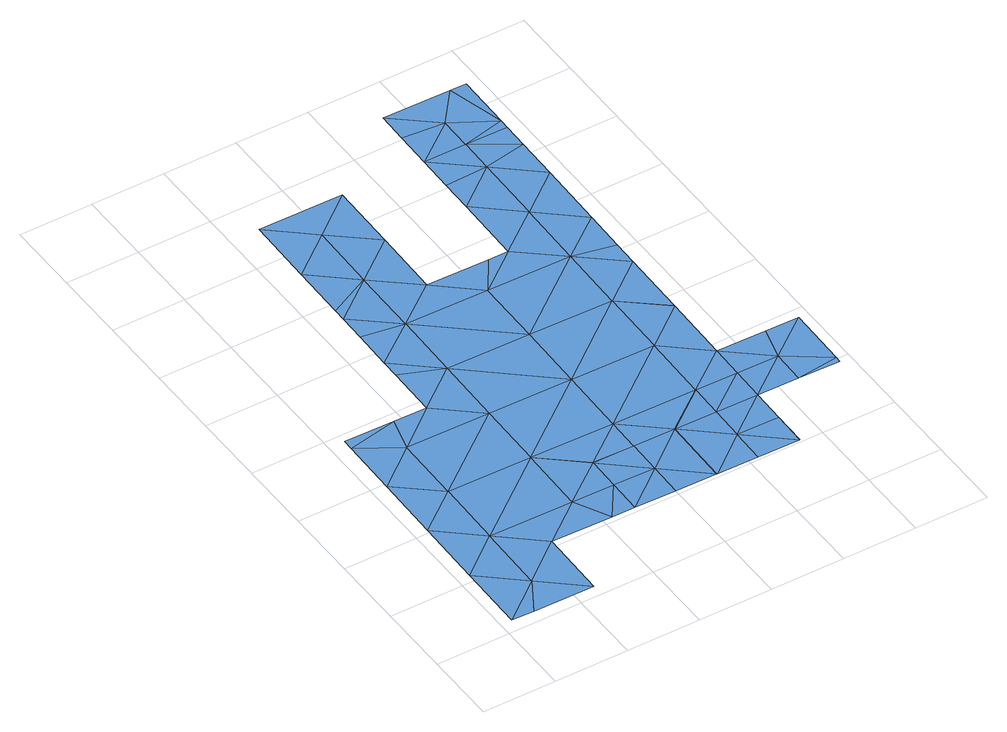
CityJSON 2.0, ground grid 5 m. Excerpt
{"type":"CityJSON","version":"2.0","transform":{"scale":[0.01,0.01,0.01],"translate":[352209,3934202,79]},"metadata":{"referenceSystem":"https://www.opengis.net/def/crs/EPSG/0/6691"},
"CityObjects":{
"waterbody1":{"type":"WaterBody","attributes":{"name":"4","class":"1140","function":"1","WaterBodyRiverFloodingRiskAttribute.description":"2","WaterBodyRiverFloodingRiskAttribute.rankOrg":"1","WaterBodyRiverFloodingRiskAttribute.adminType":"2","WaterBodyRiverFloodingRiskAttribute.scale":"L1"},"geometry":[{"type":"MultiSurface","lod":"1","boundaries":[[[0,1,2]],[[3,1,0]],[[3,4,1]],[[4,5,1]],[[6,7,8]],[[9,10,11]],[[10,12,11]],[[12,13,14]],[[15,16,8]],[[17,6,8]],[[18,19,17]],[[20,18,21]],[[22,13,12]],[[10,22,12]],[[23,22,10]],[[24,25,26]],[[25,27,26]],[[10,9,28]],[[29,10,28]],[[30,31,32]],[[33,20,34]],[[5,33,1]],[[35,36,37]],[[38,6,17]],[[39,40,37]],[[2,1,33]],[[2,33,34]],[[41,42,43]],[[21,42,20]],[[20,42,41]],[[18,20,33]],[[19,38,17]],[[18,39,19]],[[41,34,20]],[[39,18,40]],[[33,40,18]],[[40,33,5]],[[40,5,35]],[[37,40,35]],[[12,44,11]],[[44,12,45]],[[14,45,12]],[[14,16,45]],[[16,14,8]],[[14,17,8]],[[13,17,14]],[[13,18,17]],[[13,21,18]],[[46,47,48]],[[46,24,47]],[[46,25,24]],[[46,49,25]],[[25,49,27]],[[29,50,10]],[[50,29,30]],[[30,29,31]],[[29,51,31]],[[29,28,51]],[[52,31,51]],[[21,53,54]],[[55,56,53]],[[57,23,58]],[[46,57,49]],[[59,55,48]],[[32,31,60]],[[61,60,31]],[[55,59,56]],[[53,62,54]],[[56,62,53]],[[43,63,64]],[[42,63,43]],[[63,42,54]],[[54,42,21]],[[7,65,8]],[[15,65,66]],[[65,15,8]],[[13,53,21]],[[22,53,13]],[[22,55,53]],[[23,55,22]],[[57,55,23]],[[46,55,57]],[[55,46,48]],[[58,23,50]],[[50,23,10]],[[31,52,61]],[[61,52,67]]]}]},
"waterbody2":{"type":"WaterBody","attributes":{"name":"4","class":"1140","function":"1","WaterBodyRiverFloodingRiskAttribute.description":"2","WaterBodyRiverFloodingRiskAttribute.rankOrg":"2","WaterBodyRiverFloodingRiskAttribute.adminType":"2","WaterBodyRiverFloodingRiskAttribute.scale":"L1"},"geometry":[{"type":"MultiSurface","lod":"1","boundaries":[[[37,36,68]],[[69,68,36]],[[69,70,68]],[[71,72,73]],[[74,73,72]],[[72,75,76]],[[77,73,7]],[[38,39,68]],[[38,68,6]],[[77,7,6]],[[72,76,74]],[[71,73,77]],[[70,77,6]],[[68,70,6]],[[37,68,39]],[[39,38,19]],[[74,66,73]],[[65,7,73]],[[65,73,66]]]}]},
"waterbody3":{"type":"WaterBody","attributes":{"name":"4","class":"1140","function":"1","WaterBodyRiverFloodingRiskAttribute.description":"2","WaterBodyRiverFloodingRiskAttribute.rankOrg":"2","WaterBodyRiverFloodingRiskAttribute.adminType":"2","WaterBodyRiverFloodingRiskAttribute.scale":"L1"},"geometry":[{"type":"MultiSurface","lod":"1","boundaries":[[[78,79,80]],[[80,79,81]],[[82,80,81]],[[79,78,83]],[[80,82,16]],[[16,15,80]],[[66,78,80]],[[15,66,80]]]}]},
"waterbody4":{"type":"WaterBody","attributes":{"name":"4","class":"1140","function":"1","WaterBodyRiverFloodingRiskAttribute.description":"2","WaterBodyRiverFloodingRiskAttribute.rankOrg":"2","WaterBodyRiverFloodingRiskAttribute.adminType":"2","WaterBodyRiverFloodingRiskAttribute.scale":"L1"},"geometry":[{"type":"MultiSurface","lod":"1","boundaries":[[[84,61,67]],[[61,84,85]],[[86,85,84]],[[85,86,87]],[[87,88,85]],[[85,88,60]],[[60,61,85]],[[86,84,89]]]}]}
},
"vertices":[
[80,90,93],[365,318,93],[88,556,92],[228,87,93],[642,80,93],[650,546,93],[1791,993,92],[1796,993,92],[2080,1216,92],[2388,2541,92],[2103,2603,92],[2385,2370,92],[2095,2142,92],[1521,1686,92],[2088,1676,92],[2366,1211,92],[2369,1439,92],[1513,1225,92],[947,1235,93],[1229,1003,92],[380,1244,93],[954,1695,93],[1529,2152,92],[1536,2612,92],[696,3319,93],[985,3547,93],[703,3785,93],[1275,3776,93],[2392,2825,92],[2111,3063,92],[1829,3300,92],[2118,3529,92],[1833,3522,92],[373,784,92],[95,1021,93],[1066,539,92],[1221,537,92],[1225,770,92],[1510,998,92],[1229,998,92],[939,774,93],[103,1476,93],[388,1704,93],[109,1869,93],[2377,1912,92],[2377,1905,92],[977,3081,93],[689,2938,93],[688,2853,93],[1267,3310,93],[1821,2835,92],[2400,3291,92],[2405,3583,92],[962,2161,93],[673,1933,93],[970,2621,93],[680,2399,93],[1259,2844,93],[1682,2837,92],[685,2668,93],[1837,3766,92],[2122,3762,92],[678,2275,93],[447,1936,93],[111,1942,93],[2076,989,92],[2362,984,92],[2408,3757,92],
[1506,765,92],[1502,532,92],[1783,527,92],[2069,523,92],[2352,518,92],[2072,756,92],[2358,751,92],[2354,518,92],[2354,520,92],[1785,527,92],
[2643,979,92],[2925,1015,92],[2647,1207,92],[2932,1429,92],[2707,1433,92],[2924,975,92],
[2409,3824,92],[2126,3989,92],[2305,4214,92],[1844,4221,92],[1841,4014,92],[2415,4212,92]
]}
